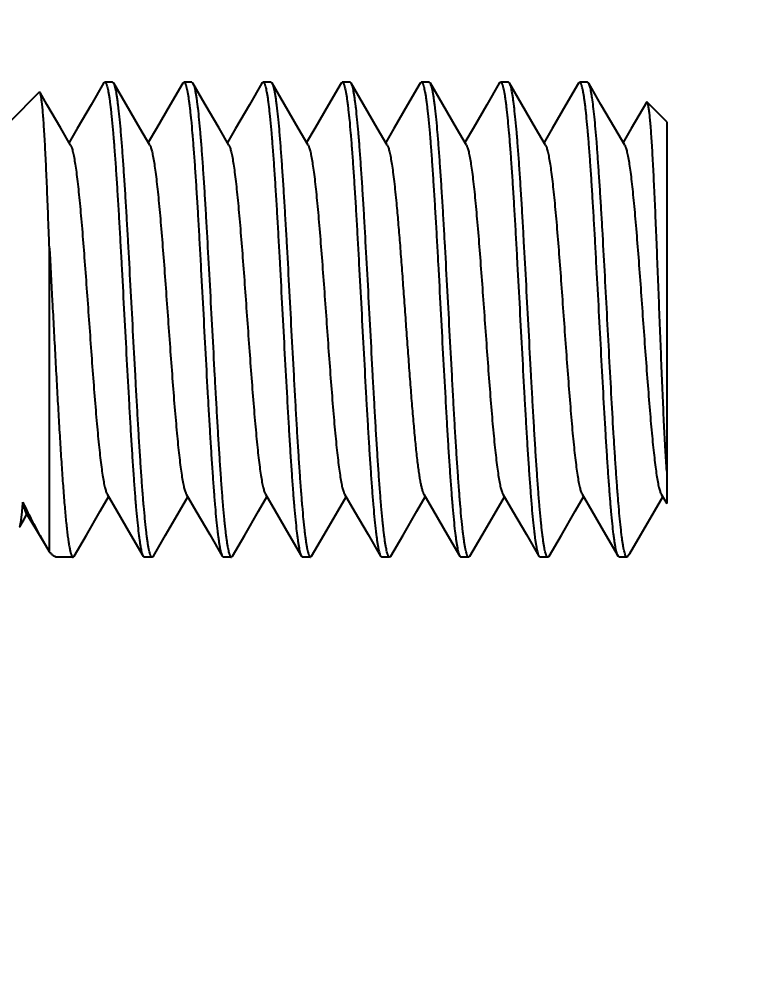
# Model space of a CAD drawing. Header units: millimetres. Extents: x 3299 to 14264, y 1863 to 5555.
# Drawn here: x 5049.15 to 5058.39, y 2541.84 to 2554.07 of the extents above; entities that cross this region are included whole.
import ezdxf

# ---------------------------------------------------------------- set-up
doc = ezdxf.new("R2010")
doc.units = ezdxf.units.MM
doc.layers.add('02___PRT_ALL_AXES', color=7, linetype='Continuous')
doc.layers.add('细实线', color=7, linetype='Continuous', lineweight=18)
doc.styles.add('工程字', font='gbenor.shx', dxfattribs={"bigfont": 'gbcbig.shx'})
doc.dimstyles.new('ISO-200', dxfattribs={"dimtxt": 15, "dimasz": 5, "dimexe": 2, "dimexo": 1, "dimgap": 2, "dimtad": 1, "dimdsep": 46, "dimtxsty": '工程字', "dimcen": 2.5, "dimclrd": 3, "dimclre": 3, "dimclrt": 6, "dimadec": 0, "dimazin": 0, "dimtfac": 1, "dimtmove": 0, "dimatfit": 3, "dimfxl": 1, "dimarcsym": 0})

# ---------------------------------------------------------------- blocks, each defined once
blk = doc.blocks.new('*D158')
at = {"layer": 'Defpoints', "color": 0, "transparency": 16777216}
for p in [(5029.826, 2811.523), (5029.826, 2529.023), (5076.485, 2529.023)]:
    blk.add_point(p, dxfattribs=at)
at = {"layer": '细实线', "color": 3, "lineweight": -2, "transparency": 16777216}
for p, q in [((5030.826, 2811.523), (5078.485, 2811.523)), ((5076.485, 2806.523), (5076.485, 2534.023)), ((5030.826, 2529.023), (5078.485, 2529.023))]:
    blk.add_line(p, q, dxfattribs=at)
at = {"layer": '细实线', "color": 3, "transparency": 16777216}
for points in [[(5075.651, 2806.523), (5077.318, 2806.523), (5076.485, 2811.523)], [(5075.651, 2534.023), (5077.318, 2534.023), (5076.485, 2529.023)]]:
    blk.add_solid(points, dxfattribs=at)
at = {"layer": '细实线', "color": 6, "lineweight": 5, "transparency": 16777216, "insert": (5066.985, 2670.273), "char_height": 15, "attachment_point": 5, "rotation": 90, "style": '工程字'}
blk.add_mtext('282.5', dxfattribs=at)
blk = doc.blocks.new('*D159')
at = {"layer": 'Defpoints', "color": 0, "transparency": 16777216}
for p in [(5011.326, 2814.023), (5094.582, 2814.023), (5011.326, 2526.523)]:
    blk.add_point(p, dxfattribs=at)
at = {"layer": '细实线', "color": 3, "lineweight": -2, "transparency": 16777216}
for p, q in [((5012.326, 2814.023), (5096.582, 2814.023)), ((5094.582, 2531.523), (5094.582, 2809.023)), ((5012.326, 2526.523), (5096.582, 2526.523))]:
    blk.add_line(p, q, dxfattribs=at)
at = {"layer": '细实线', "color": 3, "transparency": 16777216}
for points in [[(5093.749, 2809.023), (5095.416, 2809.023), (5094.582, 2814.023)], [(5093.749, 2531.523), (5095.416, 2531.523), (5094.582, 2526.523)]]:
    blk.add_solid(points, dxfattribs=at)
at = {"layer": '细实线', "color": 6, "lineweight": 5, "transparency": 16777216, "insert": (5085.082, 2670.273), "char_height": 15, "attachment_point": 5, "rotation": 90, "style": '工程字'}
blk.add_mtext('287.5', dxfattribs=at)

msp = doc.modelspace()

# ---------------------------------------------------------------- linework, layer by layer
at = {"color": 7, "linetype": 'Continuous'}
for p, q in [((5050.2112, 2553.26053), (5050.22578, 2553.27311)), ((5050.32578, 2553.27311), (5050.22578, 2553.27311)), ((5050.34036, 2553.26053), (5050.32578, 2553.27311)), ((5051.2112, 2553.26053), (5051.22578, 2553.27311)), ((5051.32578, 2553.27311), (5051.22578, 2553.27311)), ((5051.32578, 2553.27311), (5051.34036, 2553.26053)), ((5052.2112, 2553.26053), (5052.22578, 2553.27311)), ((5052.32578, 2553.27311), (5052.22578, 2553.27311)), ((5052.32578, 2553.27311), (5052.34036, 2553.26053)), ((5053.2112, 2553.26053), (5053.22578, 2553.27311)), ((5053.32578, 2553.27311), (5053.22578, 2553.27311)), ((5053.34036, 2553.26053), (5053.32578, 2553.27311)), ((5054.2112, 2553.26053), (5054.22578, 2553.27311)), ((5054.32578, 2553.27311), (5054.22578, 2553.27311)), ((5054.34036, 2553.26053), (5054.32578, 2553.27311)), ((5055.2112, 2553.26053), (5055.22578, 2553.27311)), ((5055.32578, 2553.27311), (5055.22578, 2553.27311)), ((5055.34036, 2553.26053), (5055.32578, 2553.27311)), ((5056.2112, 2553.26053), (5056.22578, 2553.27311)), ((5056.32578, 2553.27311), (5056.22578, 2553.27311)), ((5056.34036, 2553.26053), (5056.32578, 2553.27311)), ((5049.39899, 2553.14631), (5049.02578, 2552.77311)), ((5049.4086, 2553.14285), (5049.39899, 2553.14631)), ((5057.32578, 2552.77311), (5057.07937, 2553.01952)), ((5057.32578, 2552.77299), (5057.32578, 2547.94969)), ((5049.52578, 2551.20016), (5049.52578, 2547.34737)), ((5057.16979, 2547.85333), (5057.27578, 2548.03564)), ((5057.25612, 2548.06945), (5057.32578, 2547.94967)), ((5049.20631, 2547.7527), (5049.2429, 2547.81575)), ((5049.143, 2547.65589), (5049.15203, 2547.65914)), ((5049.15203, 2547.65914), (5049.20631, 2547.7527)), ((5049.47772, 2547.42546), (5049.52578, 2547.34737)), ((5049.82578, 2547.27311), (5049.84036, 2547.28569)), ((5050.7112, 2547.28569), (5050.72578, 2547.27311)), ((5050.84036, 2547.28569), (5050.82578, 2547.27311)), ((5051.7112, 2547.28569), (5051.72578, 2547.27311)), ((5051.84036, 2547.28569), (5051.82578, 2547.27311)), ((5052.7112, 2547.28569), (5052.72578, 2547.27311)), ((5052.84036, 2547.28569), (5052.82578, 2547.27311)), ((5053.7112, 2547.28569), (5053.72578, 2547.27311)), ((5053.84036, 2547.28569), (5053.82578, 2547.27311)), ((5054.7112, 2547.28569), (5054.72578, 2547.27311)), ((5054.84036, 2547.28569), (5054.82578, 2547.27311)), ((5055.7112, 2547.28569), (5055.72578, 2547.27311)), ((5055.84036, 2547.28569), (5055.82578, 2547.27311)), ((5056.72578, 2547.27311), (5056.7112, 2547.28569)), ((5056.86069, 2547.32074), (5056.82578, 2547.27311)), ((5050.82578, 2547.27311), (5050.72578, 2547.27311)), ((5051.82578, 2547.27311), (5051.72578, 2547.27311)), ((5052.82578, 2547.27311), (5052.72578, 2547.27311)), ((5053.82578, 2547.27311), (5053.72578, 2547.27311)), ((5054.82578, 2547.27311), (5054.72578, 2547.27311)), ((5055.82578, 2547.27311), (5055.72578, 2547.27311))]:
    msp.add_line(p, q, dxfattribs=at)
for points in [[(5050.2112, 2553.26053), (5050.05307, 2552.9879), (5049.87886, 2552.68787), (5049.77578, 2552.51058)], [(5050.79544, 2552.47677), (5050.66979, 2552.69289), (5050.49558, 2552.99292), (5050.34036, 2553.26053)], [(5051.2112, 2553.26053), (5051.05307, 2552.9879), (5050.87886, 2552.68787), (5050.77578, 2552.51058)], [(5051.79544, 2552.47677), (5051.66979, 2552.69289), (5051.49558, 2552.99292), (5051.34036, 2553.26053)], [(5052.2112, 2553.26053), (5052.05307, 2552.9879), (5051.87886, 2552.68787), (5051.77578, 2552.51058)], [(5052.79544, 2552.47677), (5052.66979, 2552.69289), (5052.49558, 2552.99292), (5052.34036, 2553.26053)], [(5053.2112, 2553.26053), (5053.05307, 2552.9879), (5052.87886, 2552.68787), (5052.77578, 2552.51058)], [(5053.79544, 2552.47677), (5053.66979, 2552.69289), (5053.49558, 2552.99292), (5053.34036, 2553.26053)], [(5054.2112, 2553.26053), (5054.05307, 2552.9879), (5053.87886, 2552.68787), (5053.77578, 2552.51058)], [(5054.79544, 2552.47677), (5054.66979, 2552.69289), (5054.49558, 2552.99292), (5054.34036, 2553.26053)], [(5055.2112, 2553.26053), (5055.05307, 2552.9879), (5054.87886, 2552.68787), (5054.77578, 2552.51058)], [(5055.79544, 2552.47677), (5055.66979, 2552.69289), (5055.49558, 2552.99292), (5055.34036, 2553.26053)], [(5056.2112, 2553.26053), (5056.05307, 2552.9879), (5055.87886, 2552.68787), (5055.77578, 2552.51058)], [(5056.79544, 2552.47677), (5056.66979, 2552.69289), (5056.49558, 2552.99292), (5056.34036, 2553.26053)], [(5049.79544, 2552.47677), (5049.66979, 2552.69289), (5049.49558, 2552.99292), (5049.4086, 2553.14285)], [(5057.06931, 2553.0159), (5056.87886, 2552.68787), (5056.77578, 2552.51058)], [(5049.84036, 2547.28569), (5049.99558, 2547.5533), (5050.16979, 2547.85333), (5050.27578, 2548.03564)], [(5050.25612, 2548.06945), (5050.37886, 2547.85835), (5050.55307, 2547.55831), (5050.7112, 2547.28569)], [(5050.84036, 2547.28569), (5050.99558, 2547.5533), (5051.16979, 2547.85333), (5051.27578, 2548.03564)], [(5051.25612, 2548.06945), (5051.37886, 2547.85835), (5051.55307, 2547.55831), (5051.7112, 2547.28569)], [(5051.84036, 2547.28569), (5051.99558, 2547.5533), (5052.16979, 2547.85333), (5052.27578, 2548.03564)], [(5052.25612, 2548.06945), (5052.37886, 2547.85835), (5052.55307, 2547.55831), (5052.7112, 2547.28569)], [(5052.84036, 2547.28569), (5052.99558, 2547.5533), (5053.16979, 2547.85333), (5053.27578, 2548.03564)], [(5053.25612, 2548.06945), (5053.37886, 2547.85835), (5053.55307, 2547.55831), (5053.7112, 2547.28569)], [(5053.84036, 2547.28569), (5053.99558, 2547.5533), (5054.16979, 2547.85333), (5054.27578, 2548.03564)], [(5054.25612, 2548.06945), (5054.37886, 2547.85835), (5054.55307, 2547.55831), (5054.7112, 2547.28569)], [(5054.84036, 2547.28569), (5054.99558, 2547.5533), (5055.16979, 2547.85333), (5055.27578, 2548.03564)], [(5055.25612, 2548.06945), (5055.37886, 2547.85835), (5055.55307, 2547.55831), (5055.7112, 2547.28569)], [(5055.84036, 2547.28569), (5055.99558, 2547.5533), (5056.16979, 2547.85333), (5056.27578, 2548.03564)], [(5056.25612, 2548.06945), (5056.37886, 2547.85835), (5056.55307, 2547.55831), (5056.7112, 2547.28569)], [(5049.22704, 2547.84202), (5049.35191, 2547.63513), (5049.47772, 2547.42546)], [(5056.86069, 2547.32074), (5056.99558, 2547.5533), (5057.16979, 2547.85333)]]:
    msp.add_lwpolyline(points, dxfattribs=at)
for points, knots in [([(5050.22578, 2553.27311), (5050.22708, 2553.27311), (5050.22991, 2553.2724), (5050.23378, 2553.26959), (5050.23755, 2553.26517), (5050.2413, 2553.25911), (5050.24505, 2553.25141), (5050.2488, 2553.24204), (5050.25257, 2553.23099), (5050.2579, 2553.213), (5050.2644, 2553.18629), (5050.27188, 2553.14923), (5050.27938, 2553.10566), (5050.2869, 2553.05567), (5050.29443, 2552.99937), (5050.30197, 2552.93687), (5050.30952, 2552.86834), (5050.31997, 2552.76536), (5050.33286, 2552.62278), (5050.34788, 2552.43597), (5050.36292, 2552.22955), (5050.37798, 2552.00536), (5050.39305, 2551.76545), (5050.40814, 2551.512), (5050.42323, 2551.24731), (5050.44355, 2550.87892), (5050.46862, 2550.40892), (5050.49841, 2549.84548), (5050.52358, 2549.38214), (5050.544, 2549.02433), (5050.55909, 2548.77135), (5050.57416, 2548.53201), (5050.58922, 2548.30846), (5050.60426, 2548.10275), (5050.61927, 2547.91673), (5050.63424, 2547.75209), (5050.64718, 2547.62899), (5050.65771, 2547.54234), (5050.66524, 2547.48651), (5050.67276, 2547.43701), (5050.68026, 2547.39393), (5050.68773, 2547.35737), (5050.69516, 2547.3274), (5050.70169, 2547.30666), (5050.70709, 2547.29353), (5050.70981, 2547.28811), (5050.7112, 2547.28572)], [0, 0, 0, 0, 0.00064487, 0.00140434, 0.00235147, 0.0035243, 0.00494244, 0.00661657, 0.00855283, 0.01075494, 0.01596342, 0.02224447, 0.02959066, 0.03799133, 0.04743334, 0.05789656, 0.06935718, 0.08179093, 0.10947282, 0.14069267, 0.17517544, 0.21260813, 0.25265589, 0.29495556, 0.33912589, 0.3847671, 0.47880089, 0.57366056, 0.66591955, 0.71002569, 0.75224643, 0.79220085, 0.82952711, 0.86389087, 0.89498072, 0.92252238, 0.94626791, 0.95665406, 0.96601724, 0.97433788, 0.98160317, 0.9878026, 0.99292912, 0.99698554, 0.99862013, 1, 1, 1, 1]), ([(5050.82578, 2547.27311), (5050.82449, 2547.27311), (5050.82165, 2547.27381), (5050.81778, 2547.27663), (5050.81401, 2547.28105), (5050.81027, 2547.28711), (5050.80652, 2547.29481), (5050.80276, 2547.30418), (5050.799, 2547.31523), (5050.79367, 2547.33322), (5050.78716, 2547.35993), (5050.77969, 2547.39699), (5050.77219, 2547.44056), (5050.76467, 2547.49055), (5050.75714, 2547.54685), (5050.74959, 2547.60935), (5050.74204, 2547.67788), (5050.73159, 2547.78086), (5050.7187, 2547.92344), (5050.70368, 2548.11025), (5050.68864, 2548.31667), (5050.67358, 2548.54086), (5050.65851, 2548.78077), (5050.64343, 2549.03422), (5050.62834, 2549.29891), (5050.60801, 2549.6673), (5050.58295, 2550.1373), (5050.55315, 2550.70074), (5050.52799, 2551.16408), (5050.50756, 2551.52189), (5050.49248, 2551.77487), (5050.47741, 2552.01421), (5050.46235, 2552.23776), (5050.44731, 2552.44347), (5050.43229, 2552.62949), (5050.41732, 2552.79413), (5050.40438, 2552.91723), (5050.39385, 2553.00388), (5050.38632, 2553.05971), (5050.37881, 2553.10921), (5050.3713, 2553.15229), (5050.36384, 2553.18885), (5050.3564, 2553.21882), (5050.34988, 2553.23956), (5050.34448, 2553.25269), (5050.34175, 2553.2581), (5050.34036, 2553.2605)], [0, 0, 0, 0, 0.00064487, 0.00140434, 0.00235147, 0.0035243, 0.00494245, 0.00661657, 0.00855283, 0.01075494, 0.01596343, 0.02224447, 0.02959067, 0.03799133, 0.04743335, 0.05789658, 0.0693572, 0.08179095, 0.10947284, 0.14069269, 0.17517547, 0.21260817, 0.25265594, 0.29495561, 0.33912596, 0.38476717, 0.47880097, 0.57366065, 0.66591964, 0.71002578, 0.75224652, 0.79220094, 0.8295272, 0.86389095, 0.8949808, 0.92252244, 0.94626796, 0.95665411, 0.96601728, 0.97433792, 0.98160319, 0.98780262, 0.99292913, 0.99698555, 0.99862013, 1, 1, 1, 1]), ([(5051.22578, 2553.27311), (5051.22708, 2553.27311), (5051.22991, 2553.2724), (5051.23378, 2553.26959), (5051.23755, 2553.26517), (5051.2413, 2553.25911), (5051.24505, 2553.25141), (5051.2488, 2553.24204), (5051.25257, 2553.23099), (5051.2579, 2553.213), (5051.2644, 2553.18629), (5051.27188, 2553.14923), (5051.27938, 2553.10566), (5051.2869, 2553.05567), (5051.29443, 2552.99937), (5051.30197, 2552.93687), (5051.30952, 2552.86834), (5051.31997, 2552.76536), (5051.33286, 2552.62278), (5051.34788, 2552.43597), (5051.36292, 2552.22955), (5051.37798, 2552.00536), (5051.39305, 2551.76545), (5051.40814, 2551.512), (5051.42323, 2551.24731), (5051.44355, 2550.87892), (5051.46862, 2550.40892), (5051.49841, 2549.84548), (5051.52358, 2549.38214), (5051.544, 2549.02433), (5051.55909, 2548.77135), (5051.57416, 2548.53201), (5051.58922, 2548.30846), (5051.60426, 2548.10275), (5051.61927, 2547.91673), (5051.63424, 2547.75209), (5051.64718, 2547.62899), (5051.65771, 2547.54234), (5051.66524, 2547.48651), (5051.67276, 2547.43701), (5051.68026, 2547.39393), (5051.68773, 2547.35737), (5051.69516, 2547.3274), (5051.70169, 2547.30666), (5051.70709, 2547.29353), (5051.70981, 2547.28811), (5051.7112, 2547.28572)], [0, 0, 0, 0, 0.00064487, 0.00140434, 0.00235147, 0.0035243, 0.00494244, 0.00661657, 0.00855283, 0.01075494, 0.01596342, 0.02224447, 0.02959066, 0.03799133, 0.04743334, 0.05789656, 0.06935718, 0.08179093, 0.10947282, 0.14069267, 0.17517544, 0.21260813, 0.25265589, 0.29495556, 0.33912589, 0.3847671, 0.47880089, 0.57366056, 0.66591955, 0.71002569, 0.75224643, 0.79220085, 0.82952711, 0.86389087, 0.89498072, 0.92252238, 0.94626791, 0.95665406, 0.96601724, 0.97433788, 0.98160317, 0.9878026, 0.99292912, 0.99698554, 0.99862013, 1, 1, 1, 1]), ([(5051.34036, 2553.2605), (5051.34175, 2553.2581), (5051.34448, 2553.25269), (5051.34988, 2553.23956), (5051.3564, 2553.21882), (5051.36384, 2553.18885), (5051.3713, 2553.15229), (5051.37881, 2553.10921), (5051.38632, 2553.05971), (5051.39385, 2553.00388), (5051.40438, 2552.91723), (5051.41732, 2552.79413), (5051.43229, 2552.62949), (5051.44731, 2552.44347), (5051.46235, 2552.23776), (5051.47741, 2552.01421), (5051.49248, 2551.77487), (5051.50756, 2551.52189), (5051.52799, 2551.16408), (5051.55315, 2550.70074), (5051.58295, 2550.1373), (5051.60801, 2549.6673), (5051.62834, 2549.29891), (5051.64343, 2549.03422), (5051.65851, 2548.78077), (5051.67358, 2548.54086), (5051.68864, 2548.31667), (5051.70368, 2548.11025), (5051.7187, 2547.92344), (5051.73159, 2547.78086), (5051.74204, 2547.67788), (5051.74959, 2547.60935), (5051.75714, 2547.54685), (5051.76467, 2547.49055), (5051.77219, 2547.44056), (5051.77969, 2547.39699), (5051.78716, 2547.35993), (5051.79367, 2547.33322), (5051.799, 2547.31523), (5051.80276, 2547.30418), (5051.80652, 2547.29481), (5051.81027, 2547.28711), (5051.81401, 2547.28105), (5051.81778, 2547.27663), (5051.82165, 2547.27381), (5051.82449, 2547.27311), (5051.82578, 2547.27311)], [0, 0, 0, 0, 0.00137987, 0.00301445, 0.00707087, 0.01219738, 0.01839681, 0.02566208, 0.03398272, 0.04334589, 0.05373204, 0.07747756, 0.1050192, 0.13610905, 0.1704728, 0.20779906, 0.24775348, 0.28997422, 0.33408036, 0.42633935, 0.52119903, 0.61523283, 0.66087404, 0.70504439, 0.74734406, 0.78739183, 0.82482453, 0.85930731, 0.89052716, 0.91820905, 0.9306428, 0.94210342, 0.95256665, 0.96200867, 0.97040933, 0.97775553, 0.98403657, 0.98924506, 0.99144717, 0.99338343, 0.99505755, 0.9964757, 0.99764853, 0.99859566, 0.99935513, 1, 1, 1, 1]), ([(5052.22578, 2553.27311), (5052.22708, 2553.27311), (5052.22991, 2553.2724), (5052.23378, 2553.26959), (5052.23755, 2553.26517), (5052.2413, 2553.25911), (5052.24505, 2553.25141), (5052.2488, 2553.24204), (5052.25257, 2553.23099), (5052.2579, 2553.213), (5052.2644, 2553.18629), (5052.27188, 2553.14923), (5052.27938, 2553.10566), (5052.2869, 2553.05567), (5052.29443, 2552.99937), (5052.30197, 2552.93687), (5052.30952, 2552.86834), (5052.31997, 2552.76536), (5052.33286, 2552.62278), (5052.34788, 2552.43597), (5052.36292, 2552.22955), (5052.37798, 2552.00536), (5052.39305, 2551.76545), (5052.40814, 2551.512), (5052.42323, 2551.24731), (5052.44355, 2550.87892), (5052.46862, 2550.40892), (5052.49841, 2549.84548), (5052.52358, 2549.38214), (5052.544, 2549.02433), (5052.55909, 2548.77135), (5052.57416, 2548.53201), (5052.58922, 2548.30846), (5052.60426, 2548.10275), (5052.61927, 2547.91673), (5052.63424, 2547.75209), (5052.64718, 2547.62899), (5052.65771, 2547.54234), (5052.66524, 2547.48651), (5052.67276, 2547.43701), (5052.68026, 2547.39393), (5052.68773, 2547.35737), (5052.69516, 2547.3274), (5052.70169, 2547.30666), (5052.70709, 2547.29353), (5052.70981, 2547.28811), (5052.7112, 2547.28572)], [0, 0, 0, 0, 0.00064487, 0.00140434, 0.00235147, 0.0035243, 0.00494244, 0.00661657, 0.00855283, 0.01075494, 0.01596342, 0.02224447, 0.02959066, 0.03799133, 0.04743334, 0.05789656, 0.06935718, 0.08179093, 0.10947282, 0.14069267, 0.17517544, 0.21260813, 0.25265589, 0.29495556, 0.33912589, 0.3847671, 0.47880089, 0.57366056, 0.66591955, 0.71002569, 0.75224643, 0.79220085, 0.82952711, 0.86389087, 0.89498072, 0.92252238, 0.94626791, 0.95665406, 0.96601724, 0.97433788, 0.98160317, 0.9878026, 0.99292912, 0.99698554, 0.99862013, 1, 1, 1, 1]), ([(5052.34036, 2553.2605), (5052.34175, 2553.2581), (5052.34448, 2553.25269), (5052.34988, 2553.23956), (5052.3564, 2553.21882), (5052.36384, 2553.18885), (5052.3713, 2553.15229), (5052.37881, 2553.10921), (5052.38632, 2553.05971), (5052.39385, 2553.00388), (5052.40438, 2552.91723), (5052.41732, 2552.79413), (5052.43229, 2552.62949), (5052.44731, 2552.44347), (5052.46235, 2552.23776), (5052.47741, 2552.01421), (5052.49248, 2551.77487), (5052.50756, 2551.52189), (5052.52799, 2551.16408), (5052.55315, 2550.70074), (5052.58295, 2550.1373), (5052.60801, 2549.6673), (5052.62834, 2549.29891), (5052.64343, 2549.03422), (5052.65851, 2548.78077), (5052.67358, 2548.54086), (5052.68864, 2548.31667), (5052.70368, 2548.11025), (5052.7187, 2547.92344), (5052.73159, 2547.78086), (5052.74204, 2547.67788), (5052.74959, 2547.60935), (5052.75714, 2547.54685), (5052.76467, 2547.49055), (5052.77219, 2547.44056), (5052.77969, 2547.39699), (5052.78716, 2547.35993), (5052.79367, 2547.33322), (5052.799, 2547.31523), (5052.80276, 2547.30418), (5052.80652, 2547.29481), (5052.81027, 2547.28711), (5052.81401, 2547.28105), (5052.81778, 2547.27663), (5052.82165, 2547.27381), (5052.82449, 2547.27311), (5052.82578, 2547.27311)], [0, 0, 0, 0, 0.00137987, 0.00301445, 0.00707087, 0.01219738, 0.01839681, 0.02566208, 0.03398272, 0.04334589, 0.05373204, 0.07747756, 0.1050192, 0.13610905, 0.1704728, 0.20779906, 0.24775348, 0.28997422, 0.33408036, 0.42633935, 0.52119903, 0.61523283, 0.66087404, 0.70504439, 0.74734406, 0.78739183, 0.82482453, 0.85930731, 0.89052716, 0.91820905, 0.9306428, 0.94210342, 0.95256665, 0.96200867, 0.97040933, 0.97775553, 0.98403657, 0.98924506, 0.99144717, 0.99338343, 0.99505755, 0.9964757, 0.99764853, 0.99859566, 0.99935513, 1, 1, 1, 1]), ([(5053.22578, 2553.27311), (5053.22708, 2553.27311), (5053.22991, 2553.2724), (5053.23378, 2553.26959), (5053.23755, 2553.26517), (5053.2413, 2553.25911), (5053.24505, 2553.25141), (5053.2488, 2553.24204), (5053.25257, 2553.23099), (5053.2579, 2553.213), (5053.2644, 2553.18629), (5053.27188, 2553.14923), (5053.27938, 2553.10566), (5053.2869, 2553.05567), (5053.29443, 2552.99937), (5053.30197, 2552.93687), (5053.30952, 2552.86834), (5053.31997, 2552.76536), (5053.33286, 2552.62278), (5053.34788, 2552.43597), (5053.36292, 2552.22955), (5053.37798, 2552.00536), (5053.39305, 2551.76545), (5053.40814, 2551.512), (5053.42323, 2551.24731), (5053.44355, 2550.87892), (5053.46862, 2550.40892), (5053.49841, 2549.84548), (5053.52358, 2549.38214), (5053.544, 2549.02433), (5053.55909, 2548.77135), (5053.57416, 2548.53201), (5053.58922, 2548.30846), (5053.60426, 2548.10275), (5053.61927, 2547.91673), (5053.63424, 2547.75209), (5053.64718, 2547.62899), (5053.65771, 2547.54234), (5053.66524, 2547.48651), (5053.67276, 2547.43701), (5053.68026, 2547.39393), (5053.68773, 2547.35737), (5053.69516, 2547.3274), (5053.70169, 2547.30666), (5053.70709, 2547.29353), (5053.70981, 2547.28811), (5053.7112, 2547.28572)], [0, 0, 0, 0, 0.00064487, 0.00140434, 0.00235147, 0.0035243, 0.00494244, 0.00661657, 0.00855283, 0.01075494, 0.01596342, 0.02224447, 0.02959066, 0.03799133, 0.04743334, 0.05789656, 0.06935718, 0.08179093, 0.10947282, 0.14069267, 0.17517544, 0.21260813, 0.25265589, 0.29495556, 0.33912589, 0.3847671, 0.47880089, 0.57366056, 0.66591955, 0.71002569, 0.75224643, 0.79220085, 0.82952711, 0.86389087, 0.89498072, 0.92252238, 0.94626791, 0.95665406, 0.96601724, 0.97433788, 0.98160317, 0.9878026, 0.99292912, 0.99698554, 0.99862013, 1, 1, 1, 1]), ([(5053.82578, 2547.27311), (5053.82449, 2547.27311), (5053.82165, 2547.27381), (5053.81778, 2547.27663), (5053.81401, 2547.28105), (5053.81027, 2547.28711), (5053.80652, 2547.29481), (5053.80276, 2547.30418), (5053.799, 2547.31523), (5053.79367, 2547.33322), (5053.78716, 2547.35993), (5053.77969, 2547.39699), (5053.77219, 2547.44056), (5053.76467, 2547.49055), (5053.75714, 2547.54685), (5053.74959, 2547.60935), (5053.74204, 2547.67788), (5053.73159, 2547.78086), (5053.7187, 2547.92344), (5053.70368, 2548.11025), (5053.68864, 2548.31667), (5053.67358, 2548.54086), (5053.65851, 2548.78077), (5053.64343, 2549.03422), (5053.62834, 2549.29891), (5053.60801, 2549.6673), (5053.58295, 2550.1373), (5053.55315, 2550.70074), (5053.52799, 2551.16408), (5053.50756, 2551.52189), (5053.49248, 2551.77487), (5053.47741, 2552.01421), (5053.46235, 2552.23776), (5053.44731, 2552.44347), (5053.43229, 2552.62949), (5053.41732, 2552.79413), (5053.40438, 2552.91723), (5053.39385, 2553.00388), (5053.38632, 2553.05971), (5053.37881, 2553.10921), (5053.3713, 2553.15229), (5053.36384, 2553.18885), (5053.3564, 2553.21882), (5053.34988, 2553.23956), (5053.34448, 2553.25269), (5053.34175, 2553.2581), (5053.34036, 2553.2605)], [0, 0, 0, 0, 0.00064487, 0.00140434, 0.00235147, 0.0035243, 0.00494245, 0.00661657, 0.00855283, 0.01075494, 0.01596343, 0.02224447, 0.02959067, 0.03799133, 0.04743335, 0.05789658, 0.0693572, 0.08179095, 0.10947284, 0.14069269, 0.17517547, 0.21260817, 0.25265594, 0.29495561, 0.33912596, 0.38476717, 0.47880097, 0.57366065, 0.66591964, 0.71002578, 0.75224652, 0.79220094, 0.8295272, 0.86389095, 0.8949808, 0.92252244, 0.94626796, 0.95665411, 0.96601728, 0.97433792, 0.98160319, 0.98780262, 0.99292913, 0.99698555, 0.99862013, 1, 1, 1, 1]), ([(5054.22578, 2553.27311), (5054.22708, 2553.27311), (5054.22991, 2553.2724), (5054.23378, 2553.26959), (5054.23755, 2553.26517), (5054.2413, 2553.25911), (5054.24505, 2553.25141), (5054.2488, 2553.24204), (5054.25257, 2553.23099), (5054.2579, 2553.213), (5054.2644, 2553.18629), (5054.27188, 2553.14923), (5054.27938, 2553.10566), (5054.2869, 2553.05567), (5054.29443, 2552.99937), (5054.30197, 2552.93687), (5054.30952, 2552.86834), (5054.31997, 2552.76536), (5054.33286, 2552.62278), (5054.34788, 2552.43597), (5054.36292, 2552.22955), (5054.37798, 2552.00536), (5054.39305, 2551.76545), (5054.40814, 2551.512), (5054.42323, 2551.24731), (5054.44355, 2550.87892), (5054.46862, 2550.40892), (5054.49841, 2549.84548), (5054.52358, 2549.38214), (5054.544, 2549.02433), (5054.55909, 2548.77135), (5054.57416, 2548.53201), (5054.58922, 2548.30846), (5054.60426, 2548.10275), (5054.61927, 2547.91673), (5054.63424, 2547.75209), (5054.64718, 2547.62899), (5054.65771, 2547.54234), (5054.66524, 2547.48651), (5054.67276, 2547.43701), (5054.68026, 2547.39393), (5054.68773, 2547.35737), (5054.69516, 2547.3274), (5054.70169, 2547.30666), (5054.70709, 2547.29353), (5054.70981, 2547.28811), (5054.7112, 2547.28572)], [0, 0, 0, 0, 0.00064487, 0.00140434, 0.00235147, 0.0035243, 0.00494244, 0.00661657, 0.00855283, 0.01075494, 0.01596342, 0.02224447, 0.02959066, 0.03799133, 0.04743334, 0.05789656, 0.06935718, 0.08179093, 0.10947282, 0.14069267, 0.17517544, 0.21260813, 0.25265589, 0.29495556, 0.33912589, 0.3847671, 0.47880089, 0.57366056, 0.66591955, 0.71002569, 0.75224643, 0.79220085, 0.82952711, 0.86389087, 0.89498072, 0.92252238, 0.94626791, 0.95665406, 0.96601724, 0.97433788, 0.98160317, 0.9878026, 0.99292912, 0.99698554, 0.99862013, 1, 1, 1, 1]), ([(5054.82578, 2547.27311), (5054.82449, 2547.27311), (5054.82165, 2547.27381), (5054.81778, 2547.27663), (5054.81401, 2547.28105), (5054.81027, 2547.28711), (5054.80652, 2547.29481), (5054.80276, 2547.30418), (5054.799, 2547.31523), (5054.79367, 2547.33322), (5054.78716, 2547.35993), (5054.77969, 2547.39699), (5054.77219, 2547.44056), (5054.76467, 2547.49055), (5054.75714, 2547.54685), (5054.74959, 2547.60935), (5054.74204, 2547.67788), (5054.73159, 2547.78086), (5054.7187, 2547.92344), (5054.70368, 2548.11025), (5054.68864, 2548.31667), (5054.67358, 2548.54086), (5054.65851, 2548.78077), (5054.64343, 2549.03422), (5054.62834, 2549.29891), (5054.60801, 2549.6673), (5054.58295, 2550.1373), (5054.55315, 2550.70074), (5054.52799, 2551.16408), (5054.50756, 2551.52189), (5054.49248, 2551.77487), (5054.47741, 2552.01421), (5054.46235, 2552.23776), (5054.44731, 2552.44347), (5054.43229, 2552.62949), (5054.41732, 2552.79413), (5054.40438, 2552.91723), (5054.39385, 2553.00388), (5054.38632, 2553.05971), (5054.37881, 2553.10921), (5054.3713, 2553.15229), (5054.36384, 2553.18885), (5054.3564, 2553.21882), (5054.34988, 2553.23956), (5054.34448, 2553.25269), (5054.34175, 2553.2581), (5054.34036, 2553.2605)], [0, 0, 0, 0, 0.00064487, 0.00140434, 0.00235147, 0.0035243, 0.00494245, 0.00661657, 0.00855283, 0.01075494, 0.01596343, 0.02224447, 0.02959067, 0.03799133, 0.04743335, 0.05789658, 0.0693572, 0.08179095, 0.10947284, 0.14069269, 0.17517547, 0.21260817, 0.25265594, 0.29495561, 0.33912596, 0.38476717, 0.47880097, 0.57366065, 0.66591964, 0.71002578, 0.75224652, 0.79220094, 0.8295272, 0.86389095, 0.8949808, 0.92252244, 0.94626796, 0.95665411, 0.96601728, 0.97433792, 0.98160319, 0.98780262, 0.99292913, 0.99698555, 0.99862013, 1, 1, 1, 1]), ([(5055.22578, 2553.27311), (5055.22708, 2553.27311), (5055.22991, 2553.2724), (5055.23378, 2553.26959), (5055.23755, 2553.26517), (5055.2413, 2553.25911), (5055.24505, 2553.25141), (5055.2488, 2553.24204), (5055.25257, 2553.23099), (5055.2579, 2553.213), (5055.2644, 2553.18629), (5055.27188, 2553.14923), (5055.27938, 2553.10566), (5055.2869, 2553.05567), (5055.29443, 2552.99937), (5055.30197, 2552.93687), (5055.30952, 2552.86834), (5055.31997, 2552.76536), (5055.33286, 2552.62278), (5055.34788, 2552.43597), (5055.36292, 2552.22955), (5055.37798, 2552.00536), (5055.39305, 2551.76545), (5055.40814, 2551.512), (5055.42323, 2551.24731), (5055.44355, 2550.87892), (5055.46862, 2550.40892), (5055.49841, 2549.84548), (5055.52358, 2549.38214), (5055.544, 2549.02433), (5055.55909, 2548.77135), (5055.57416, 2548.53201), (5055.58922, 2548.30846), (5055.60426, 2548.10275), (5055.61927, 2547.91673), (5055.63424, 2547.75209), (5055.64718, 2547.62899), (5055.65771, 2547.54234), (5055.66524, 2547.48651), (5055.67276, 2547.43701), (5055.68026, 2547.39393), (5055.68773, 2547.35737), (5055.69516, 2547.3274), (5055.70169, 2547.30666), (5055.70709, 2547.29353), (5055.70981, 2547.28811), (5055.7112, 2547.28572)], [0, 0, 0, 0, 0.00064487, 0.00140434, 0.00235147, 0.0035243, 0.00494244, 0.00661657, 0.00855283, 0.01075494, 0.01596342, 0.02224447, 0.02959066, 0.03799133, 0.04743334, 0.05789656, 0.06935718, 0.08179093, 0.10947282, 0.14069267, 0.17517544, 0.21260813, 0.25265589, 0.29495556, 0.33912589, 0.3847671, 0.47880089, 0.57366056, 0.66591955, 0.71002569, 0.75224643, 0.79220085, 0.82952711, 0.86389087, 0.89498072, 0.92252238, 0.94626791, 0.95665406, 0.96601724, 0.97433788, 0.98160317, 0.9878026, 0.99292912, 0.99698554, 0.99862013, 1, 1, 1, 1]), ([(5055.82578, 2547.27311), (5055.82449, 2547.27311), (5055.82165, 2547.27381), (5055.81778, 2547.27663), (5055.81401, 2547.28105), (5055.81027, 2547.28711), (5055.80652, 2547.29481), (5055.80276, 2547.30418), (5055.799, 2547.31523), (5055.79367, 2547.33322), (5055.78716, 2547.35993), (5055.77969, 2547.39699), (5055.77219, 2547.44056), (5055.76467, 2547.49055), (5055.75714, 2547.54685), (5055.74959, 2547.60935), (5055.74204, 2547.67788), (5055.73159, 2547.78086), (5055.7187, 2547.92344), (5055.70368, 2548.11025), (5055.68864, 2548.31667), (5055.67358, 2548.54086), (5055.65851, 2548.78077), (5055.64343, 2549.03422), (5055.62834, 2549.29891), (5055.60801, 2549.6673), (5055.58295, 2550.1373), (5055.55315, 2550.70074), (5055.52799, 2551.16408), (5055.50756, 2551.52189), (5055.49248, 2551.77487), (5055.47741, 2552.01421), (5055.46235, 2552.23776), (5055.44731, 2552.44347), (5055.43229, 2552.62949), (5055.41732, 2552.79413), (5055.40438, 2552.91723), (5055.39385, 2553.00388), (5055.38632, 2553.05971), (5055.37881, 2553.10921), (5055.3713, 2553.15229), (5055.36384, 2553.18885), (5055.3564, 2553.21882), (5055.34988, 2553.23956), (5055.34448, 2553.25269), (5055.34175, 2553.2581), (5055.34036, 2553.2605)], [0, 0, 0, 0, 0.00064487, 0.00140434, 0.00235147, 0.0035243, 0.00494245, 0.00661657, 0.00855283, 0.01075494, 0.01596343, 0.02224447, 0.02959067, 0.03799133, 0.04743335, 0.05789658, 0.0693572, 0.08179095, 0.10947284, 0.14069269, 0.17517547, 0.21260817, 0.25265594, 0.29495561, 0.33912596, 0.38476717, 0.47880097, 0.57366065, 0.66591964, 0.71002578, 0.75224652, 0.79220094, 0.8295272, 0.86389095, 0.8949808, 0.92252244, 0.94626796, 0.95665411, 0.96601728, 0.97433792, 0.98160319, 0.98780262, 0.99292913, 0.99698555, 0.99862013, 1, 1, 1, 1]), ([(5056.69951, 2547.3139), (5056.69673, 2547.32251), (5056.69137, 2547.34196), (5056.68409, 2547.37446), (5056.67678, 2547.4132), (5056.66944, 2547.45811), (5056.6621, 2547.50911), (5056.6518, 2547.58888), (5056.63917, 2547.70292), (5056.62456, 2547.85623), (5056.60992, 2548.03043), (5056.59524, 2548.22401), (5056.58055, 2548.43529), (5056.56584, 2548.66247), (5056.54576, 2548.99133), (5056.52106, 2549.42645), (5056.49197, 2549.96675), (5056.46287, 2550.51763), (5056.43836, 2550.9747), (5056.41849, 2551.33135), (5056.40376, 2551.58666), (5056.38904, 2551.83061), (5056.37433, 2552.0611), (5056.35963, 2552.27613), (5056.34495, 2552.47384), (5056.33029, 2552.65254), (5056.31771, 2552.78881), (5056.3075, 2552.88716), (5056.30014, 2552.95257), (5056.29278, 2553.01219), (5056.28543, 2553.06589), (5056.27809, 2553.11355), (5056.27077, 2553.15509), (5056.26347, 2553.19041), (5056.25712, 2553.21586), (5056.25192, 2553.23299), (5056.24825, 2553.24351), (5056.24458, 2553.25244), (5056.24092, 2553.25979), (5056.23726, 2553.26555), (5056.23358, 2553.26976), (5056.2298, 2553.27244), (5056.22704, 2553.27311), (5056.22578, 2553.27311)], [0, 0, 0, 0, 0.00453354, 0.01009332, 0.01667675, 0.02427682, 0.03288368, 0.04248058, 0.06456122, 0.09034433, 0.11961013, 0.1521126, 0.18757311, 0.2256875, 0.26612947, 0.3525839, 0.44396469, 0.5371282, 0.62886878, 0.67321493, 0.71603031, 0.75694912, 0.79561632, 0.83170228, 0.86489543, 0.8949131, 0.9215001, 0.93343471, 0.94443167, 0.95446818, 0.96352209, 0.97157649, 0.97861971, 0.98464198, 0.98963681, 0.99174956, 0.99360832, 0.99521682, 0.99658122, 0.99771212, 0.9986288, 0.99936819, 1, 1, 1, 1]), ([(5056.80305, 2547.30368), (5056.8003, 2547.31104), (5056.79504, 2547.32794), (5056.78794, 2547.35653), (5056.78081, 2547.39111), (5056.77366, 2547.43161), (5056.76649, 2547.47796), (5056.75641, 2547.55114), (5056.74406, 2547.65648), (5056.7298, 2547.79891), (5056.71551, 2547.96174), (5056.70118, 2548.14362), (5056.68683, 2548.34305), (5056.67246, 2548.5584), (5056.65282, 2548.87209), (5056.62864, 2549.28976), (5056.60022, 2549.81181), (5056.57178, 2550.34904), (5056.54333, 2550.88377), (5056.51927, 2551.3198), (5056.49975, 2551.65418), (5056.48538, 2551.88925), (5056.471, 2552.111), (5056.45665, 2552.3176), (5056.44231, 2552.50733), (5056.42799, 2552.67865), (5056.41372, 2552.83014), (5056.3995, 2552.96056), (5056.38714, 2553.0555), (5056.377, 2553.12007), (5056.36985, 2553.15983), (5056.36272, 2553.19365), (5056.35563, 2553.22147), (5056.34941, 2553.2408), (5056.34427, 2553.25312), (5056.34168, 2553.25823), (5056.34036, 2553.2605)], [0, 0, 0, 0, 0.00394375, 0.00886659, 0.01477078, 0.02165031, 0.02949624, 0.0382978, 0.05869981, 0.08269523, 0.11009969, 0.14068606, 0.17421121, 0.21039665, 0.2489496, 0.33187027, 0.42025502, 0.51120355, 0.60173027, 0.68886353, 0.73025625, 0.76974448, 0.8070005, 0.84172272, 0.87362387, 0.90244652, 0.92795581, 0.94994752, 0.96825154, 0.97597548, 0.98273178, 0.98851177, 0.99331002, 0.99713066, 0.99868163, 1, 1, 1, 1]), ([(5049.52578, 2551.20016), (5049.52114, 2551.33012), (5049.51194, 2551.58049), (5049.49978, 2551.88663), (5049.48989, 2552.11526), (5049.48265, 2552.27235), (5049.47539, 2552.41864), (5049.46813, 2552.55332), (5049.46086, 2552.67564), (5049.45358, 2552.78494), (5049.44631, 2552.8806), (5049.43905, 2552.96207), (5049.43272, 2553.02085), (5049.4275, 2553.0604), (5049.42383, 2553.08441), (5049.42017, 2553.10458), (5049.41653, 2553.12088), (5049.41333, 2553.13199), (5049.41065, 2553.13886), (5049.4093, 2553.14163), (5049.4086, 2553.14283)], [0, 0, 0, 0, 0.2002692, 0.38582812, 0.47181674, 0.55268616, 0.62801022, 0.69736941, 0.7603873, 0.81672227, 0.86605453, 0.90812249, 0.94268345, 0.95709063, 0.96956118, 0.98008294, 0.98864935, 0.99527034, 0.9978659, 1, 1, 1, 1]), ([(5057.07937, 2553.01951), (5057.07899, 2553.0199), (5057.07821, 2553.02056), (5057.07692, 2553.02123), (5057.07559, 2553.02144), (5057.07427, 2553.02118), (5057.07298, 2553.02046), (5057.07115, 2553.0188), (5057.07003, 2553.01713), (5057.06931, 2553.01589)], [0, 0, 0, 0, 0.12628149, 0.23442755, 0.33252942, 0.43119792, 0.54089425, 0.6694205, 1, 1, 1, 1]), ([(5057.32578, 2548.36016), (5057.31987, 2548.44999), (5057.3085, 2548.64423), (5057.29282, 2548.9547), (5057.27718, 2549.30034), (5057.2616, 2549.67232), (5057.24609, 2550.06142), (5057.23066, 2550.4581), (5057.21533, 2550.85285), (5057.20009, 2551.23636), (5057.18495, 2551.59972), (5057.17211, 2551.88611), (5057.16175, 2552.09901), (5057.15422, 2552.24441), (5057.14671, 2552.37912), (5057.13924, 2552.50242), (5057.13179, 2552.61364), (5057.12439, 2552.71221), (5057.11702, 2552.79761), (5057.11065, 2552.86033), (5057.10546, 2552.90359), (5057.10178, 2552.93079), (5057.09811, 2552.95443), (5057.09447, 2552.97449), (5057.09085, 2552.99095), (5057.08726, 2553.0038), (5057.0841, 2553.01222), (5057.08142, 2553.01704), (5057.08006, 2553.01882), (5057.07937, 2553.01951)], [0, 0, 0, 0, 0.0578456, 0.12502556, 0.19975281, 0.28016636, 0.36425682, 0.44997066, 0.53525517, 0.6181014, 0.69659102, 0.76894416, 0.80230984, 0.83355219, 0.86250013, 0.88900485, 0.91292103, 0.93412659, 0.95251945, 0.96800313, 0.97463288, 0.98051325, 0.98563896, 0.99000577, 0.99361201, 0.99646365, 0.99857697, 0.99936952, 1, 1, 1, 1]), ([(5049.79544, 2552.47676), (5049.79817, 2552.47206), (5049.80343, 2552.46097), (5049.8105, 2552.44179), (5049.8176, 2552.4182), (5049.82472, 2552.39025), (5049.83186, 2552.35798), (5049.84191, 2552.30661), (5049.85421, 2552.23207), (5049.86839, 2552.13069), (5049.88263, 2552.01414), (5049.89689, 2551.88337), (5049.91118, 2551.73943), (5049.92548, 2551.58352), (5049.94506, 2551.35546), (5049.96916, 2551.05066), (5049.99746, 2550.66833), (5050.02578, 2550.27311), (5050.05411, 2549.87789), (5050.0824, 2549.49556), (5050.1065, 2549.19076), (5050.12608, 2548.9627), (5050.14039, 2548.80679), (5050.15467, 2548.66285), (5050.16894, 2548.53208), (5050.18317, 2548.41553), (5050.19735, 2548.31415), (5050.20966, 2548.23961), (5050.21971, 2548.18824), (5050.22685, 2548.15597), (5050.23396, 2548.12802), (5050.24107, 2548.10443), (5050.24814, 2548.08525), (5050.25339, 2548.07416), (5050.25612, 2548.06946)], [0, 0, 0, 0, 0.00367163, 0.00826856, 0.01381334, 0.02031251, 0.0277605, 0.0361476, 0.05569011, 0.07881283, 0.10533255, 0.13505013, 0.16772444, 0.20309408, 0.24087703, 0.32243224, 0.40975051, 0.4999997, 0.59024907, 0.67756748, 0.75912254, 0.79690572, 0.83227479, 0.86494988, 0.89466662, 0.92118693, 0.94430977, 0.96385171, 0.9722394, 0.97968777, 0.9861865, 0.99173061, 0.9963278, 1, 1, 1, 1]), ([(5050.79544, 2552.47677), (5050.79817, 2552.47207), (5050.80343, 2552.46098), (5050.8105, 2552.44178), (5050.8176, 2552.41819), (5050.82472, 2552.39025), (5050.83186, 2552.35799), (5050.84191, 2552.30661), (5050.85421, 2552.23207), (5050.8684, 2552.13069), (5050.88263, 2552.01414), (5050.89689, 2551.88337), (5050.91118, 2551.73943), (5050.92548, 2551.58352), (5050.94507, 2551.35547), (5050.96916, 2551.05066), (5050.99746, 2550.66833), (5051.02578, 2550.27311), (5051.05411, 2549.87789), (5051.08241, 2549.49556), (5051.1065, 2549.19076), (5051.12609, 2548.9627), (5051.14039, 2548.80679), (5051.15467, 2548.66285), (5051.16894, 2548.53208), (5051.18317, 2548.41553), (5051.19736, 2548.31415), (5051.20965, 2548.23961), (5051.21971, 2548.18824), (5051.22685, 2548.15597), (5051.23397, 2548.12803), (5051.24107, 2548.10443), (5051.24813, 2548.08524), (5051.25339, 2548.07415), (5051.25612, 2548.06946)], [0, 0, 0, 0, 0.00367346, 0.00827311, 0.01381788, 0.02031379, 0.02776037, 0.03614964, 0.05569413, 0.0788129, 0.1053368, 0.13505078, 0.16772662, 0.20309671, 0.24087756, 0.32243288, 0.40975205, 0.50000083, 0.59024907, 0.6775675, 0.75912372, 0.79690394, 0.83227624, 0.8649487, 0.89466584, 0.92118776, 0.94430666, 0.9638535, 0.97223985, 0.9796853, 0.98618315, 0.99173013, 0.99632947, 1, 1, 1, 1]), ([(5051.79544, 2552.47676), (5051.79817, 2552.47207), (5051.80343, 2552.46098), (5051.8105, 2552.44179), (5051.8176, 2552.4182), (5051.82472, 2552.39024), (5051.83186, 2552.35798), (5051.84191, 2552.30661), (5051.85421, 2552.23207), (5051.8684, 2552.13069), (5051.88263, 2552.01414), (5051.89689, 2551.88337), (5051.91118, 2551.73943), (5051.92548, 2551.58352), (5051.94507, 2551.35546), (5051.96916, 2551.05066), (5051.99746, 2550.66833), (5052.02578, 2550.27311), (5052.05411, 2549.87789), (5052.0824, 2549.49556), (5052.1065, 2549.19075), (5052.12608, 2548.9627), (5052.14039, 2548.80678), (5052.15467, 2548.66285), (5052.16894, 2548.53208), (5052.18317, 2548.41553), (5052.19735, 2548.31415), (5052.20966, 2548.23961), (5052.21971, 2548.18823), (5052.22684, 2548.15597), (5052.23397, 2548.12802), (5052.24107, 2548.10444), (5052.24814, 2548.08524), (5052.25339, 2548.07415), (5052.25612, 2548.06945)], [0, 0, 0, 0, 0.00367034, 0.00826867, 0.0138157, 0.02031421, 0.0277602, 0.03614619, 0.05569227, 0.07881226, 0.10533302, 0.13505094, 0.16772323, 0.2030953, 0.24087619, 0.32243222, 0.40975048, 0.49999888, 0.59024798, 0.67756705, 0.75912209, 0.79690379, 0.83227315, 0.8649495, 0.89466353, 0.92118676, 0.94430666, 0.96384995, 0.97223922, 0.97968692, 0.98618316, 0.99172747, 0.99632656, 1, 1, 1, 1]), ([(5052.79544, 2552.47676), (5052.79817, 2552.47206), (5052.80343, 2552.46097), (5052.8105, 2552.44178), (5052.8176, 2552.4182), (5052.82472, 2552.39025), (5052.83186, 2552.35798), (5052.84191, 2552.30661), (5052.85421, 2552.23207), (5052.8684, 2552.13069), (5052.88263, 2552.01414), (5052.89689, 2551.88337), (5052.91118, 2551.73944), (5052.92548, 2551.58352), (5052.94506, 2551.35546), (5052.96916, 2551.05066), (5052.99746, 2550.66833), (5053.02578, 2550.27311), (5053.05411, 2549.87789), (5053.0824, 2549.49556), (5053.1065, 2549.19076), (5053.12608, 2548.9627), (5053.14039, 2548.80679), (5053.15467, 2548.66285), (5053.16893, 2548.53208), (5053.18317, 2548.41553), (5053.19735, 2548.31415), (5053.20966, 2548.23961), (5053.21971, 2548.18824), (5053.22685, 2548.15597), (5053.23397, 2548.12802), (5053.24106, 2548.10443), (5053.24813, 2548.08524), (5053.25339, 2548.07416), (5053.25612, 2548.06946)], [0, 0, 0, 0, 0.00367283, 0.00827053, 0.01381426, 0.02031205, 0.02776058, 0.03614893, 0.05569079, 0.07881309, 0.10533433, 0.13504994, 0.16772578, 0.20309449, 0.24087756, 0.32243248, 0.40975109, 0.50000053, 0.59024946, 0.67756765, 0.75912314, 0.79690555, 0.83227609, 0.8649495, 0.89466778, 0.92118728, 0.9443094, 0.96385303, 0.97223954, 0.97968693, 0.98618622, 0.99173203, 0.99632899, 1, 1, 1, 1]), ([(5053.79544, 2552.47677), (5053.79817, 2552.47207), (5053.80343, 2552.46098), (5053.8105, 2552.44178), (5053.8176, 2552.41819), (5053.82472, 2552.39025), (5053.83186, 2552.35799), (5053.84191, 2552.30661), (5053.85421, 2552.23207), (5053.8684, 2552.13069), (5053.88263, 2552.01414), (5053.89689, 2551.88337), (5053.91389, 2551.71204), (5053.93316, 2551.49731), (5053.9545, 2551.23764), (5053.97587, 2550.96024), (5053.99725, 2550.67022), (5054.01865, 2550.3729), (5054.04005, 2550.07374), (5054.06144, 2549.77825), (5054.08282, 2549.49185), (5054.10418, 2549.21981), (5054.1255, 2548.96712), (5054.14677, 2548.73842), (5054.16509, 2548.56485), (5054.18002, 2548.44114), (5054.19073, 2548.36067), (5054.20143, 2548.28899), (5054.21209, 2548.22642), (5054.22272, 2548.17324), (5054.23198, 2548.135), (5054.23957, 2548.10937), (5054.24492, 2548.09375), (5054.25025, 2548.08063), (5054.25414, 2548.07286), (5054.25612, 2548.06945)], [0, 0, 0, 0, 0.00367214, 0.00827233, 0.01381835, 0.02031484, 0.02776007, 0.03614823, 0.05569456, 0.07881224, 0.10533608, 0.13505121, 0.16772524, 0.22170361, 0.28076437, 0.34382938, 0.40975118, 0.47732188, 0.54530816, 0.61246499, 0.67756639, 0.73942188, 0.79690216, 0.84896541, 0.89466252, 0.91486721, 0.93318208, 0.94953175, 0.96385111, 0.97607967, 0.98617991, 0.99042872, 0.99414421, 0.99733105, 1, 1, 1, 1]), ([(5054.79544, 2552.47676), (5054.79817, 2552.47206), (5054.80343, 2552.46098), (5054.8105, 2552.44179), (5054.8176, 2552.4182), (5054.82472, 2552.39025), (5054.83186, 2552.35798), (5054.84191, 2552.30661), (5054.85421, 2552.23207), (5054.8684, 2552.13069), (5054.88263, 2552.01414), (5054.89689, 2551.88337), (5054.91118, 2551.73943), (5054.92548, 2551.58352), (5054.94506, 2551.35546), (5054.96916, 2551.05066), (5054.99746, 2550.66833), (5055.02578, 2550.27311), (5055.05411, 2549.87789), (5055.0824, 2549.49556), (5055.1065, 2549.19076), (5055.12608, 2548.9627), (5055.14039, 2548.80679), (5055.15467, 2548.66285), (5055.16894, 2548.53208), (5055.18317, 2548.41553), (5055.19735, 2548.31415), (5055.20966, 2548.23961), (5055.21971, 2548.18824), (5055.22684, 2548.15597), (5055.23397, 2548.12802), (5055.24107, 2548.10444), (5055.24814, 2548.08525), (5055.25339, 2548.07416), (5055.25612, 2548.06946)], [0, 0, 0, 0, 0.00367091, 0.0082679, 0.01381387, 0.02031313, 0.02776039, 0.03614681, 0.05569063, 0.07881259, 0.10533209, 0.13505041, 0.16772368, 0.20309435, 0.24087664, 0.32243216, 0.40975034, 0.49999922, 0.59024867, 0.67756734, 0.75912227, 0.7969053, 0.83227402, 0.86494999, 0.89466544, 0.92118687, 0.94430906, 0.96385103, 0.97223951, 0.97968803, 0.98618561, 0.99172929, 0.99632707, 1, 1, 1, 1]), ([(5055.79544, 2552.47677), (5055.79817, 2552.47207), (5055.80343, 2552.46097), (5055.8105, 2552.44178), (5055.8176, 2552.4182), (5055.82472, 2552.39025), (5055.83186, 2552.35798), (5055.84191, 2552.30661), (5055.85421, 2552.23207), (5055.8684, 2552.13069), (5055.88263, 2552.01414), (5055.89689, 2551.88337), (5055.91118, 2551.73944), (5055.92548, 2551.58352), (5055.94506, 2551.35547), (5055.96916, 2551.05066), (5055.99746, 2550.66833), (5056.02578, 2550.27311), (5056.05411, 2549.87789), (5056.0824, 2549.49556), (5056.1065, 2549.19076), (5056.12608, 2548.9627), (5056.14039, 2548.80679), (5056.15467, 2548.66285), (5056.16894, 2548.53208), (5056.18317, 2548.41553), (5056.19736, 2548.31415), (5056.20965, 2548.23961), (5056.21971, 2548.18824), (5056.22685, 2548.15597), (5056.23397, 2548.12802), (5056.24106, 2548.10443), (5056.24813, 2548.08524), (5056.25339, 2548.07415), (5056.25612, 2548.06946)], [0, 0, 0, 0, 0.00367352, 0.00827236, 0.0138164, 0.02031265, 0.02776053, 0.0361497, 0.05569273, 0.07881312, 0.10533606, 0.13505022, 0.16772662, 0.20309577, 0.24087778, 0.32243276, 0.40975177, 0.50000097, 0.59024946, 0.67756768, 0.75912362, 0.79690484, 0.83227667, 0.86494908, 0.89466725, 0.9211876, 0.94430811, 0.96385371, 0.97223972, 0.97968601, 0.98618478, 0.99173171, 0.99632959, 1, 1, 1, 1]), ([(5056.79544, 2552.47676), (5056.79817, 2552.47207), (5056.80343, 2552.46098), (5056.8105, 2552.44179), (5056.8176, 2552.41819), (5056.82472, 2552.39025), (5056.83186, 2552.35799), (5056.84191, 2552.30661), (5056.85421, 2552.23207), (5056.8684, 2552.13069), (5056.88263, 2552.01414), (5056.89689, 2551.88337), (5056.91118, 2551.73943), (5056.92548, 2551.58352), (5056.94507, 2551.35546), (5056.96916, 2551.05066), (5056.99746, 2550.66833), (5057.02578, 2550.27311), (5057.05411, 2549.87789), (5057.0824, 2549.49556), (5057.1065, 2549.19076), (5057.12608, 2548.9627), (5057.14039, 2548.80679), (5057.15467, 2548.66285), (5057.16894, 2548.53208), (5057.18317, 2548.41553), (5057.19736, 2548.31415), (5057.20966, 2548.23961), (5057.21971, 2548.18823), (5057.22685, 2548.15597), (5057.23397, 2548.12803), (5057.24107, 2548.10444), (5057.24814, 2548.08525), (5057.25339, 2548.07415), (5057.25612, 2548.06945)], [0, 0, 0, 0, 0.0036709, 0.00827071, 0.01381748, 0.02031484, 0.02776007, 0.03614691, 0.05569384, 0.07881213, 0.10533482, 0.13505129, 0.16772415, 0.20309632, 0.24087621, 0.32243246, 0.40975105, 0.49999926, 0.59024784, 0.67756697, 0.75912262, 0.79690293, 0.83227365, 0.8649488, 0.89466311, 0.92118729, 0.94430555, 0.96385097, 0.97223981, 0.97968535, 0.98618109, 0.99172625, 0.99632639, 1, 1, 1, 1]), ([(5049.52578, 2551.20016), (5049.53864, 2550.96961), (5049.55733, 2550.62132), (5049.58199, 2550.15586), (5049.60061, 2549.80596), (5049.61922, 2549.46254), (5049.63783, 2549.13034), (5049.65642, 2548.81399), (5049.67499, 2548.51786), (5049.69353, 2548.24605), (5049.70942, 2548.03653), (5049.7223, 2547.88389), (5049.73163, 2547.78155), (5049.74094, 2547.68786), (5049.75025, 2547.60312), (5049.75954, 2547.52765), (5049.76881, 2547.46169), (5049.77683, 2547.41282), (5049.78335, 2547.37868), (5049.78801, 2547.35679), (5049.79266, 2547.33742), (5049.79731, 2547.32059), (5049.80194, 2547.3063), (5049.80656, 2547.29456), (5049.81116, 2547.28535), (5049.81523, 2547.27939), (5049.81859, 2547.27607), (5049.82095, 2547.27439), (5049.82335, 2547.27336), (5049.82499, 2547.27312), (5049.82578, 2547.27312)], [0, 0, 0, 0, 0.17543038, 0.26499011, 0.35413052, 0.44163784, 0.52628724, 0.60691296, 0.68240084, 0.75171214, 0.8138939, 0.84203961, 0.86809063, 0.89196335, 0.91357529, 0.93285122, 0.94973562, 0.96417893, 0.97047131, 0.97613909, 0.98118201, 0.98560136, 0.98940083, 0.99258831, 0.99517987, 0.99720922, 0.99803616, 0.99875816, 0.99940084, 1, 1, 1, 1]), ([(5049.18124, 2547.8376), (5049.18217, 2547.84738), (5049.18615, 2547.89056), (5049.18959, 2547.93378), (5049.19207, 2547.96722)], [0, 0, 0, 0, 0.22663103, 1, 1, 1, 1]), ([(5049.19207, 2547.96722), (5049.2162, 2547.91702), (5049.26382, 2547.81962), (5049.33569, 2547.67897), (5049.40618, 2547.54824), (5049.45395, 2547.46517), (5049.47772, 2547.42546)], [0, 0, 0, 0, 0.27277479, 0.53085063, 0.77341348, 1, 1, 1, 1]), ([(5049.19207, 2547.96722), (5049.19469, 2547.95272), (5049.19985, 2547.92629), (5049.20729, 2547.89511), (5049.21345, 2547.87424), (5049.21781, 2547.86157), (5049.22219, 2547.85098), (5049.2254, 2547.84474), (5049.22704, 2547.84202)], [0, 0, 0, 0, 0.33900064, 0.61899087, 0.73658553, 0.83918242, 0.92687256, 1, 1, 1, 1]), ([(5049.15203, 2547.65916), (5049.15271, 2547.66034), (5049.15405, 2547.66309), (5049.15668, 2547.66996), (5049.15982, 2547.68115), (5049.1634, 2547.6976), (5049.16698, 2547.71804), (5049.17058, 2547.74241), (5049.17571, 2547.78266), (5049.17905, 2547.81485), (5049.18124, 2547.8376)], [0, 0, 0, 0, 0.0226347, 0.05037571, 0.12167844, 0.21447883, 0.32886194, 0.46476033, 0.62204749, 1, 1, 1, 1]), ([(5049.62956, 2547.2731), (5049.62522, 2547.2731), (5049.61637, 2547.27391), (5049.60323, 2547.27752), (5049.59014, 2547.28348), (5049.57199, 2547.29503), (5049.54943, 2547.31595), (5049.53372, 2547.33605), (5049.52578, 2547.34737)], [0, 0, 0, 0, 0.09843187, 0.19999611, 0.30752065, 0.42334783, 0.68652998, 1, 1, 1, 1]), ([(5056.7112, 2547.2857), (5056.70895, 2547.28957), (5056.70466, 2547.29885), (5056.70126, 2547.30846), (5056.69951, 2547.3139)], [0, 0, 0, 0, 0.43939286, 1, 1, 1, 1]), ([(5056.82578, 2547.27311), (5056.82482, 2547.27311), (5056.82279, 2547.27347), (5056.81988, 2547.27502), (5056.81702, 2547.27751), (5056.81293, 2547.28246), (5056.808, 2547.29124), (5056.80474, 2547.29914), (5056.80305, 2547.30368)], [0, 0, 0, 0, 0.07232318, 0.15229028, 0.24562861, 0.35597573, 0.63532802, 1, 1, 1, 1])]:
    msp.add_open_spline(points, degree=3, knots=knots, dxfattribs=at)
at = {"layer": '02___PRT_ALL_AXES', "color": 7, "linetype": 'Continuous'}
for p, q in [((5049.82578, 2547.27311), (5049.62956, 2547.27311)), ((5056.82578, 2547.27311), (5056.72578, 2547.27311))]:
    msp.add_line(p, q, dxfattribs=at)

# ---------------------------------------------------------------- dimensions: what is measured, and where the dimension line sits
at = {"layer": '细实线', "color": 3, "lineweight": 5}
for base, p1, p2, picture, middle in [((5094.58248, 2814.02311), (5011.32578, 2526.52311), (5011.32578, 2814.02311), '*D159', (5085.08248, 2670.27311)), ((5076.48454, 2529.02311), (5029.82578, 2811.52311), (5029.82578, 2529.02311), '*D158', (5066.98454, 2670.27311))]:
    dim = msp.add_linear_dim(base=base, p1=p1, p2=p2, angle=90, dimstyle='ISO-200', dxfattribs=at)
    dim.commit()
    dim.dimension.update_dxf_attribs({"geometry": picture, "text_midpoint": middle})

doc.saveas('drawing.dxf')
